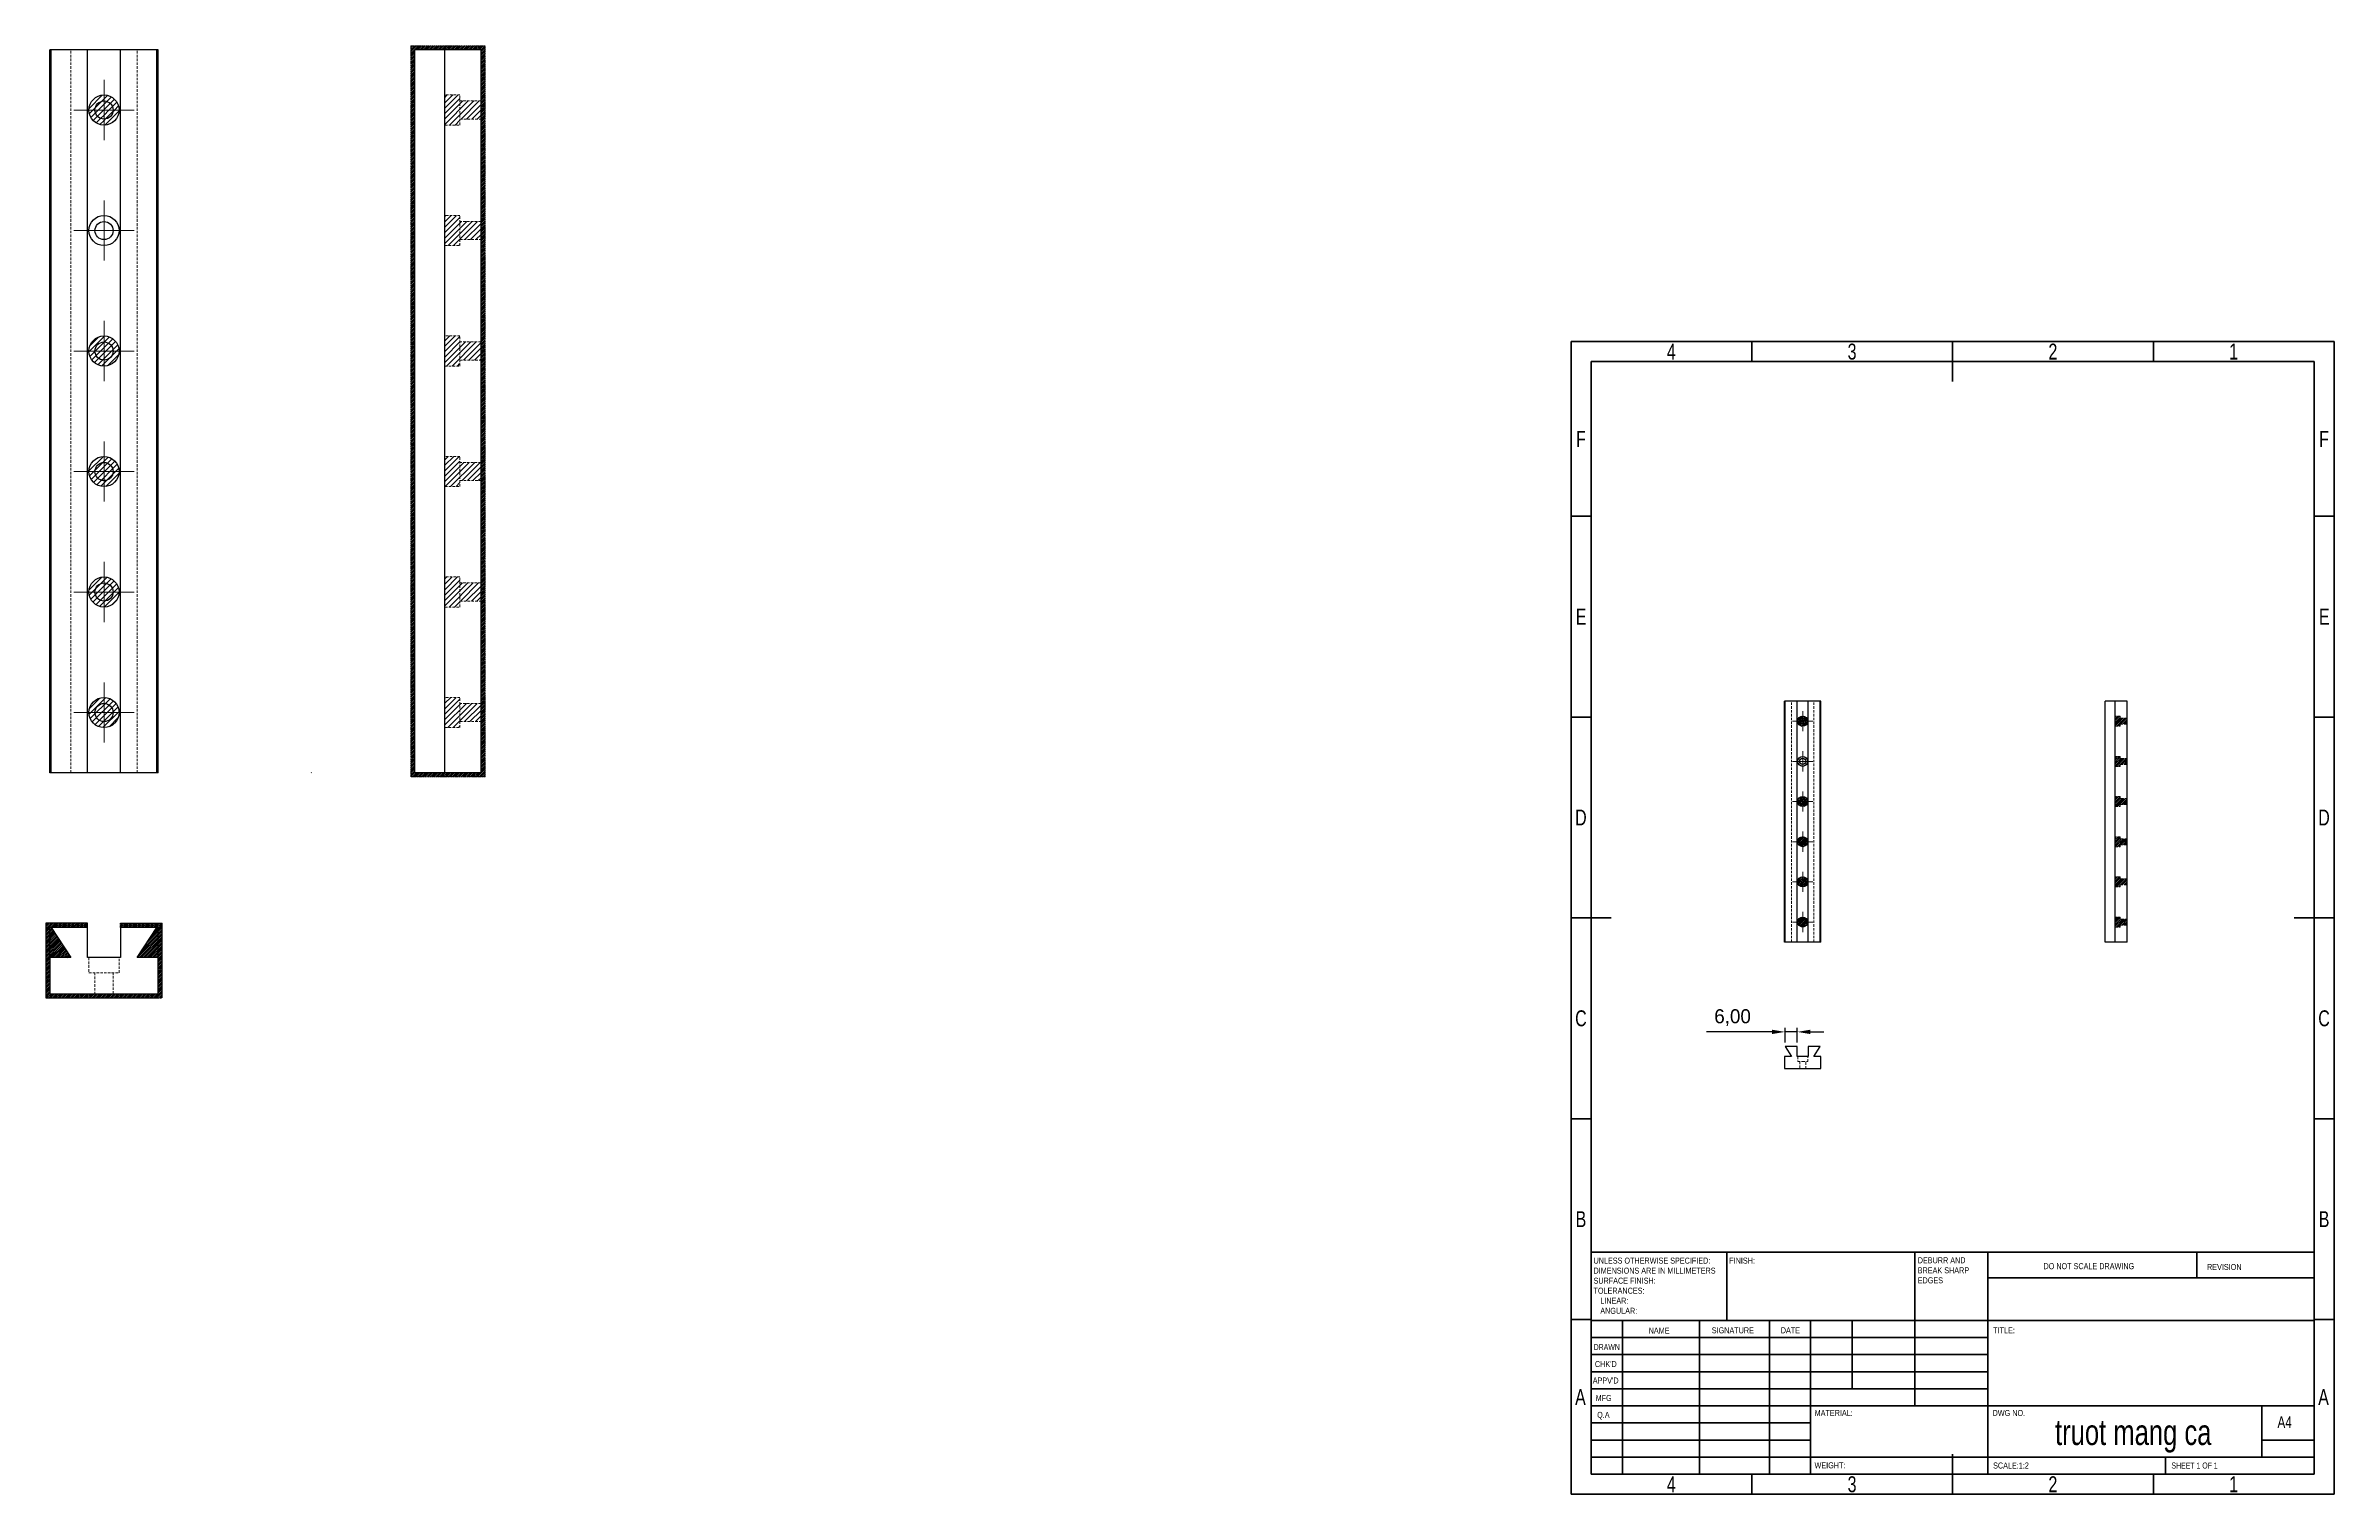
# Model space of a CAD drawing. Header units: millimetres. Extents: x -365 to 205, y 5 to 366.
import ezdxf

# ---------------------------------------------------------------- set-up
doc = ezdxf.new("R2010")
doc.units = ezdxf.units.MM
doc.header["$LTSCALE"] = 0.5
doc.header["$PDSIZE"] = -1
doc.linetypes.add('HIDDEN', pattern=[1.905, 1.27, -0.635])
doc.styles.add('SLDTEXTSTYLE0', font='TXT', dxfattribs={"width": 0.75})
doc.styles.add('SLDTEXTSTYLE1', font='TXT', dxfattribs={"width": 0.686449})
doc.styles.add('SLDTEXTSTYLE2', font='TXT', dxfattribs={"width": 0.6875})
doc.dimstyles.new('ISO-25', dxfattribs={"dimtxt": 2.5, "dimasz": 2.5, "dimexe": 1.25, "dimexo": 0.625, "dimtad": 1, "dimtxsty": 'Standard', "dimcen": 2.5, "dimadec": 0, "dimazin": 0, "dimtfac": 1, "dimtmove": 0, "dimatfit": 3, "dimfxl": 1, "dimarcsym": 0})
pattern_1 = [(45, (-568.2426, -242.758), (-0.6735192, 0.6735192), [])]

# ---------------------------------------------------------------- blocks, each defined once
blk = doc.blocks.new('SW_NOTE_0')
at = {"color": 0, "linetype": 'Continuous', "lineweight": 0, "char_height": 1.5, "attachment_point": 1, "style": 'SLDTEXTSTYLE0'}
for s, insert in [('UNLESS OTHERWISE SPECIFIED:', (0, 1.93)), ('TOLERANCES:', (0, -5.57)), ('SURFACE FINISH:', (0, -3.07)), ('DIMENSIONS ARE IN MILLIMETERS', (0, -0.57)), ('ANGULAR:', (1.69, -10.57)), ('LINEAR:', (1.69, -8.07))]:
    blk.add_mtext(s, dxfattribs=dict(at, insert=insert))
blk = doc.blocks.new('SW_NOTE_1')
at = {"color": 0, "linetype": 'Continuous', "lineweight": 0, "char_height": 1.5, "attachment_point": 1, "style": 'SLDTEXTSTYLE0'}
for s, insert in [('DEBURR AND', (0, 1.93)), ('BREAK SHARP', (0, -0.57)), ('EDGES', (0, -3.07))]:
    blk.add_mtext(s, dxfattribs=dict(at, insert=insert))
blk = doc.blocks.new('SW_CENTERMARKSYMBOL_0')
at = {"color": 0, "linetype": 'Continuous', "lineweight": 0}
for p, q in [((0, 1.25), (0, 2.5)), ((-1.25, 0), (-2.5, 0)), ((0, 0), (-1.25, 0)), ((0, 0), (0, 1.25)), ((0, 0), (0, -1.25)), ((0, 0), (1.25, 0)), ((1.25, 0), (2.5, 0)), ((0, -1.25), (0, -2.5))]:
    blk.add_line(p, q, dxfattribs=at)
blk = doc.blocks.new('SW_CENTERMARKSYMBOL_1')
at = {"color": 0, "linetype": 'Continuous', "lineweight": 0}
for p, q in [((0, 1.25), (0, 2.5)), ((-1.25, 0), (-2.5, 0)), ((0, 0), (-1.25, 0)), ((0, 0), (0, 1.25)), ((0, 0), (0, -1.25)), ((0, 0), (1.25, 0)), ((1.25, 0), (2.5, 0)), ((0, -1.25), (0, -2.5))]:
    blk.add_line(p, q, dxfattribs=at)
blk = doc.blocks.new('SW_CENTERMARKSYMBOL_2')
at = {"color": 0, "linetype": 'Continuous', "lineweight": 0}
for p, q in [((0, 1.25), (0, 2.5)), ((-1.25, 0), (-2.5, 0)), ((0, 0), (-1.25, 0)), ((0, 0), (0, 1.25)), ((0, 0), (0, -1.25)), ((0, 0), (1.25, 0)), ((1.25, 0), (2.5, 0)), ((0, -1.25), (0, -2.5))]:
    blk.add_line(p, q, dxfattribs=at)
blk = doc.blocks.new('SW_CENTERMARKSYMBOL_3')
at = {"color": 0, "linetype": 'Continuous', "lineweight": 0}
for p, q in [((0, 1.25), (0, 2.5)), ((-1.25, 0), (-2.5, 0)), ((0, 0), (-1.25, 0)), ((0, 0), (0, 1.25)), ((0, 0), (0, -1.25)), ((0, 0), (1.25, 0)), ((1.25, 0), (2.5, 0)), ((0, -1.25), (0, -2.5))]:
    blk.add_line(p, q, dxfattribs=at)
blk = doc.blocks.new('SW_CENTERMARKSYMBOL_4')
at = {"color": 0, "linetype": 'Continuous', "lineweight": 0}
for p, q in [((0, 1.25), (0, 2.5)), ((-1.25, 0), (-2.5, 0)), ((0, 0), (-1.25, 0)), ((0, 0), (0, 1.25)), ((0, 0), (0, -1.25)), ((0, 0), (1.25, 0)), ((1.25, 0), (2.5, 0)), ((0, -1.25), (0, -2.5))]:
    blk.add_line(p, q, dxfattribs=at)
blk = doc.blocks.new('SW_CENTERMARKSYMBOL_5')
at = {"color": 0, "linetype": 'Continuous', "lineweight": 0}
for p, q in [((0, 1.25), (0, 2.5)), ((-1.25, 0), (-2.5, 0)), ((0, 0), (-1.25, 0)), ((0, 0), (0, 1.25)), ((0, 0), (0, -1.25)), ((0, 0), (1.25, 0)), ((1.25, 0), (2.5, 0)), ((0, -1.25), (0, -2.5))]:
    blk.add_line(p, q, dxfattribs=at)
blk = doc.blocks.new('SW_CENTERMARKSYMBOL_6')
at = {"color": 0, "linetype": 'Continuous', "lineweight": 0}
for p, q in [((0, 1.25), (0, 2.5)), ((-1.25, 0), (-2.5, 0)), ((0, 0), (-1.25, 0)), ((0, 0), (0, 1.25)), ((0, 0), (0, -1.25)), ((0, 0), (1.25, 0)), ((1.25, 0), (2.5, 0)), ((0, -1.25), (0, -2.5))]:
    blk.add_line(p, q, dxfattribs=at)
blk = doc.blocks.new('SW_CENTERMARKSYMBOL_7')
at = {"color": 0, "linetype": 'Continuous', "lineweight": 0}
for p, q in [((0, 1.25), (0, 2.5)), ((-1.25, 0), (-2.5, 0)), ((0, 0), (-1.25, 0)), ((0, 0), (0, 1.25)), ((0, 0), (0, -1.25)), ((0, 0), (1.25, 0)), ((1.25, 0), (2.5, 0)), ((0, -1.25), (0, -2.5))]:
    blk.add_line(p, q, dxfattribs=at)
blk = doc.blocks.new('SW_CENTERMARKSYMBOL_8')
at = {"color": 0, "linetype": 'Continuous', "lineweight": 0}
for p, q in [((0, 1.25), (0, 2.5)), ((-1.25, 0), (-2.5, 0)), ((0, 0), (-1.25, 0)), ((0, 0), (0, 1.25)), ((0, 0), (0, -1.25)), ((0, 0), (1.25, 0)), ((1.25, 0), (2.5, 0)), ((0, -1.25), (0, -2.5))]:
    blk.add_line(p, q, dxfattribs=at)
blk = doc.blocks.new('SW_CENTERMARKSYMBOL_9')
at = {"color": 0, "linetype": 'Continuous', "lineweight": 0}
for p, q in [((0, 1.25), (0, 2.5)), ((-1.25, 0), (-2.5, 0)), ((0, 0), (-1.25, 0)), ((0, 0), (0, 1.25)), ((0, 0), (0, -1.25)), ((0, 0), (1.25, 0)), ((1.25, 0), (2.5, 0)), ((0, -1.25), (0, -2.5))]:
    blk.add_line(p, q, dxfattribs=at)
blk = doc.blocks.new('SW_CENTERMARKSYMBOL_10')
at = {"color": 0, "linetype": 'Continuous', "lineweight": 0}
for p, q in [((0, 1.25), (0, 2.5)), ((-1.25, 0), (-2.5, 0)), ((0, 0), (-1.25, 0)), ((0, 0), (0, 1.25)), ((0, 0), (0, -1.25)), ((0, 0), (1.25, 0)), ((1.25, 0), (2.5, 0)), ((0, -1.25), (0, -2.5))]:
    blk.add_line(p, q, dxfattribs=at)
blk = doc.blocks.new('SW_CENTERMARKSYMBOL_11')
at = {"color": 0, "linetype": 'Continuous', "lineweight": 0}
for p, q in [((0, 1.25), (0, 2.5)), ((-1.25, 0), (-2.5, 0)), ((0, 0), (-1.25, 0)), ((0, 0), (0, 1.25)), ((0, 0), (0, -1.25)), ((0, 0), (1.25, 0)), ((1.25, 0), (2.5, 0)), ((0, -1.25), (0, -2.5))]:
    blk.add_line(p, q, dxfattribs=at)
blk = doc.blocks.new('*D17')
at = {"color": 0, "lineweight": -2, "ltscale": 0.5, "transparency": 16777216}
for p, q in [((64.99, 120.11), (48.73, 120.11)), ((68.3, 117.47), (68.3, 121.11)), ((71.3, 120.11), (68.3, 120.11)), ((71.3, 117.47), (71.3, 121.11)), ((74.6, 120.11), (77.9, 120.11))]:
    blk.add_line(p, q, dxfattribs=at)
at = {"color": 0, "ltscale": 0.5, "transparency": 16777216}
for points in [[(64.99, 120.66), (64.99, 119.56), (68.3, 120.11)], [(74.6, 120.66), (74.6, 119.56), (71.3, 120.11)]]:
    blk.add_solid(points, dxfattribs=at)
at = {"layer": 'Defpoints', "color": 0, "ltscale": 0.5, "transparency": 16777216}
for p in [(68.3, 120.11), (68.3, 116.47), (71.3, 116.47)]:
    blk.add_point(p, dxfattribs=at)
at = {"color": 0, "ltscale": 0.5, "transparency": 16777216, "insert": (55.21, 123.68), "char_height": 3.5, "attachment_point": 5}
blk.add_mtext('6,00', dxfattribs=at)

msp = doc.modelspace()

# ---------------------------------------------------------------- hatches: boundary and pattern name
at = {"linetype": 'HIDDEN', "ltscale": 0.5}
h = msp.add_hatch(dxfattribs=at)
h.set_pattern_fill('ANSI31', color=256, scale=0.1)
h.paths.add_polyline_path([(-265.3681, 364.626), (-272.8681, 364.626), (-272.8681, 184.626), (-265.3681, 184.626)], flags=0)
h.paths.add_polyline_path([(-255.3681, 365.626), (-273.8681, 365.626), (-273.8681, 183.626), (-255.3681, 183.626)])
h.paths.add_polyline_path([(-272.8681, 364.626), (-265.3681, 364.626), (-256.3681, 364.626), (-256.3681, 184.626), (-265.3681, 184.626), (-272.8681, 184.626)], flags=16)
h.paths.add_polyline_path([(-272.8681, 364.626), (-265.3681, 364.626), (-265.3681, 353.376), (-261.6181, 353.376), (-261.6181, 345.876), (-265.3681, 345.876), (-265.3681, 323.376), (-261.6181, 323.376), (-261.6181, 315.876), (-265.3681, 315.876), (-265.3681, 293.376), (-261.6181, 293.376), (-261.6181, 285.876), (-265.3681, 285.876), (-265.3681, 263.376), (-261.6181, 263.376), (-261.6181, 255.876), (-265.3681, 255.876), (-265.3681, 233.376), (-261.6181, 233.376), (-261.6181, 225.876), (-265.3681, 225.876), (-265.3681, 203.376), (-261.6181, 203.376), (-261.6181, 195.876), (-265.3681, 195.876), (-265.3681, 184.626), (-272.8681, 184.626)], flags=0)
h = msp.add_hatch(dxfattribs=at)
h.set_pattern_fill('ANSI31', color=256, scale=0.3)
h.set_pattern_definition(pattern_1)
h.paths.add_polyline_path([(-350.2288, 261.876, 0.41421356), (-352.4788, 259.626), (-350.2288, 259.626)], flags=17)
h.paths.add_polyline_path([(-350.2288, 261.876), (-350.2288, 259.626), (-347.9788, 259.626, 0.41421356)], flags=17)
h.paths.add_polyline_path([(-347.9788, 259.626), (-350.2288, 259.626), (-350.2288, 257.376, 0.41421356)], flags=17)
h.paths.add_polyline_path([(-350.2288, 259.626), (-352.4788, 259.626, 0.41421356), (-350.2288, 257.376)], flags=17)
h.paths.add_polyline_path([(-350.2288, 261.876), (-350.2288, 263.376, 0.41421356), (-353.9788, 259.626), (-352.4788, 259.626, -0.41421356)])
h.paths.add_polyline_path([(-350.2288, 263.376), (-350.2288, 261.876, -0.41421356), (-347.9788, 259.626), (-346.4788, 259.626, 0.41421356)])
h.paths.add_polyline_path([(-346.4788, 259.626), (-347.9788, 259.626, -0.41421356), (-350.2288, 257.376), (-350.2288, 255.876, 0.41421356)])
h.paths.add_polyline_path([(-352.4788, 259.626), (-353.9788, 259.626, 0.41421356), (-350.2288, 255.876), (-350.2288, 257.376, -0.41421356)])
h.paths.add_polyline_path([(-346.4788, 229.626), (-347.9788, 229.626, -0.41421356), (-350.2288, 227.376), (-350.2288, 225.876, 0.41421356)])
h.paths.add_polyline_path([(-350.2288, 233.376, 0.41421356), (-353.9788, 229.626), (-352.4788, 229.626, -0.41421356), (-350.2288, 231.876)])
h.paths.add_polyline_path([(-350.2288, 231.876, 0.41421356), (-352.4788, 229.626), (-350.2288, 229.626)], flags=17)
h.paths.add_polyline_path([(-350.2288, 231.876), (-350.2288, 229.626), (-347.9788, 229.626, 0.41421356)], flags=17)
h.paths.add_polyline_path([(-350.2288, 233.376), (-350.2288, 231.876, -0.41421356), (-347.9788, 229.626), (-346.4788, 229.626, 0.41421356)])
h.paths.add_polyline_path([(-347.9788, 229.626), (-350.2288, 229.626), (-350.2288, 227.376, 0.41421356)], flags=17)
h.paths.add_polyline_path([(-350.2288, 229.626), (-352.4788, 229.626, 0.41421356), (-350.2288, 227.376)], flags=17)
h.paths.add_polyline_path([(-352.4788, 229.626), (-353.9788, 229.626, 0.41421356), (-350.2288, 225.876), (-350.2288, 227.376, -0.41421356)])
h.paths.add_polyline_path([(-346.4788, 199.626), (-347.9788, 199.626, -0.41421356), (-350.2288, 197.376), (-350.2288, 195.876, 0.41421356)])
h.paths.add_polyline_path([(-347.9788, 199.626), (-350.2288, 199.626), (-350.2288, 197.376, 0.41421356)], flags=17)
h.paths.add_polyline_path([(-350.2288, 201.876, 0.41421356), (-352.4788, 199.626), (-350.2288, 199.626)], flags=17)
h.paths.add_polyline_path([(-350.2288, 201.876), (-350.2288, 203.376, 0.41421356), (-353.9788, 199.626), (-352.4788, 199.626, -0.41421356)])
h.paths.add_polyline_path([(-350.2288, 199.626), (-352.4788, 199.626, 0.41421356), (-350.2288, 197.376)], flags=17)
h.paths.add_polyline_path([(-352.4788, 199.626), (-353.9788, 199.626, 0.41421356), (-350.2288, 195.876), (-350.2288, 197.376, -0.41421356)])
h.paths.add_polyline_path([(-350.2288, 201.876), (-350.2288, 199.626), (-347.9788, 199.626, 0.41421356)], flags=17)
h.paths.add_polyline_path([(-350.2288, 203.376), (-350.2288, 201.876, -0.41421356), (-347.9788, 199.626), (-346.4788, 199.626, 0.41421356)])
h.paths.add_polyline_path([(-346.4788, 349.626, 1), (-353.9788, 349.626, 1)])
h.paths.add_polyline_path([(-352.4788, 349.626, -1), (-347.9788, 349.626, -1)], flags=16)
h.paths.add_polyline_path([(-347.9788, 349.626), (-350.2288, 349.626), (-350.2288, 347.376, 0.41421356)], flags=0)
h.paths.add_polyline_path([(-350.2288, 351.876), (-350.2288, 349.626), (-347.9788, 349.626, 0.41421356)], flags=16)
h.paths.add_polyline_path([(-350.2288, 351.876, 0.41421356), (-352.4788, 349.626), (-350.2288, 349.626)], flags=0)
h.paths.add_polyline_path([(-350.2288, 349.626), (-352.4788, 349.626, 0.41421356), (-350.2288, 347.376)], flags=16)
h.paths.add_polyline_path([(-350.2288, 353.376), (-350.2288, 351.876, -0.41421356), (-347.9788, 349.626), (-346.4788, 349.626, 0.41421356)], flags=17)
h.paths.add_polyline_path([(-352.4788, 349.626), (-353.9788, 349.626, 0.41421356), (-350.2288, 345.876), (-350.2288, 347.376, -0.41421356)], flags=16)
h.paths.add_polyline_path([(-350.2288, 351.876), (-350.2288, 353.376, 0.41421356), (-353.9788, 349.626), (-352.4788, 349.626, -0.41421356)], flags=16)
h.paths.add_polyline_path([(-346.4788, 289.626), (-347.9788, 289.626, -0.41421356), (-350.2288, 287.376), (-350.2288, 285.876, 0.41421356)])
h.paths.add_polyline_path([(-350.2288, 287.376, -0.41421356), (-352.4788, 289.626), (-353.9788, 289.626, 0.41421356), (-350.2288, 285.876)])
h.paths.add_polyline_path([(-350.2288, 291.876), (-350.2288, 293.376, 0.41421356), (-353.9788, 289.626), (-352.4788, 289.626, -0.41421356)])
h.paths.add_polyline_path([(-350.2288, 291.876, 0.41421356), (-352.4788, 289.626), (-350.2288, 289.626)], flags=17)
h.paths.add_polyline_path([(-350.2288, 289.626), (-352.4788, 289.626, 0.41421356), (-350.2288, 287.376)], flags=17)
h.paths.add_polyline_path([(-347.9788, 289.626), (-350.2288, 289.626), (-350.2288, 287.376, 0.41421356)], flags=17)
h.paths.add_polyline_path([(-350.2288, 291.876), (-350.2288, 289.626), (-347.9788, 289.626, 0.41421356)], flags=17)
h.paths.add_polyline_path([(-350.2288, 293.376), (-350.2288, 291.876, -0.41421356), (-347.9788, 289.626), (-346.4788, 289.626, 0.41421356)])
h = msp.add_hatch(dxfattribs=at)
h.set_pattern_fill('ANSI31', color=256, scale=0.3)
h.set_pattern_definition(pattern_1)
h.paths.add_polyline_path([(-350.2288, 353.376), (-350.2288, 351.876, -0.41421356), (-347.9788, 349.626), (-346.4788, 349.626, 0.41421356)])
h.paths.add_polyline_path([(-347.9788, 349.626), (-350.2288, 349.626), (-350.2288, 347.376, 0.41421356)])
h.paths.add_polyline_path([(-350.2288, 351.876), (-350.2288, 353.376, 0.41421356), (-353.9788, 349.626), (-352.4788, 349.626, -0.41421356)])
h.paths.add_polyline_path([(-350.2288, 351.876, 0.41421356), (-352.4788, 349.626), (-350.2288, 349.626)], flags=17)
h.paths.add_polyline_path([(-352.4788, 349.626), (-353.9788, 349.626, 0.41421356), (-350.2288, 345.876), (-350.2288, 347.376, -0.41421356)])
h = msp.add_hatch(dxfattribs=at)
h.set_pattern_fill('ANSI31', color=256, scale=0.3)
h.set_pattern_definition([(45, (-716.7754, -242.758), (-0.6735192, 0.6735192), [])])
h.paths.add_polyline_path([(-261.6181, 203.376), (-265.3681, 203.376), (-265.3681, 195.876), (-261.6181, 195.876)])
h.paths.add_polyline_path([(-256.3681, 201.876), (-261.6181, 201.876), (-261.6181, 197.376), (-256.3681, 197.376)])
h.paths.add_polyline_path([(-261.6181, 233.376), (-265.3681, 233.376), (-265.3681, 225.876), (-261.6181, 225.876)])
h.paths.add_polyline_path([(-256.3681, 231.876), (-261.6181, 231.876), (-261.6181, 227.376), (-256.3681, 227.376)])
h.paths.add_polyline_path([(-261.6181, 263.376), (-265.3681, 263.376), (-265.3681, 255.876), (-261.6181, 255.876)])
h.paths.add_polyline_path([(-256.3681, 261.876), (-261.6181, 261.876), (-261.6181, 257.376), (-256.3681, 257.376)])
h.paths.add_polyline_path([(-261.6181, 293.376), (-265.3681, 293.376), (-265.3681, 285.876), (-261.6181, 285.876)])
h.paths.add_polyline_path([(-256.3681, 291.876), (-261.6181, 291.876), (-261.6181, 287.376), (-256.3681, 287.376)])
h.paths.add_polyline_path([(-256.3681, 321.876), (-261.6181, 321.876), (-261.6181, 317.376), (-256.3681, 317.376)])
h.paths.add_polyline_path([(-261.6181, 323.376), (-265.3681, 323.376), (-265.3681, 315.876), (-261.6181, 315.876)])
h.paths.add_polyline_path([(-261.6181, 353.376), (-265.3681, 353.376), (-265.3681, 345.876), (-261.6181, 345.876)])
h.paths.add_polyline_path([(-256.3681, 351.876), (-261.6181, 351.876), (-261.6181, 347.376), (-256.3681, 347.376)])
h = msp.add_hatch(dxfattribs=at)
h.set_pattern_fill('ANSI31', color=256, scale=0.1)
h.paths.add_polyline_path([(72.6713, 168.2113, 0.41421356), (71.9213, 167.4613), (72.6713, 167.4613)], flags=17)
h.paths.add_polyline_path([(72.6713, 168.2113), (72.6713, 167.4613), (73.4213, 167.4613, 0.41421356)], flags=17)
h.paths.add_polyline_path([(73.4213, 167.4613), (72.6713, 167.4613), (72.6713, 166.7113, 0.41421356)], flags=17)
h.paths.add_polyline_path([(72.6713, 167.4613), (71.9213, 167.4613, 0.41421356), (72.6713, 166.7113)], flags=17)
h.paths.add_polyline_path([(72.6713, 168.2113), (72.6713, 168.7113, 0.41421356), (71.4213, 167.4613), (71.9213, 167.4613, -0.41421356)])
h.paths.add_polyline_path([(72.6713, 168.7113), (72.6713, 168.2113, -0.41421356), (73.4213, 167.4613), (73.9213, 167.4613, 0.41421356)])
h.paths.add_polyline_path([(73.9213, 167.4613), (73.4213, 167.4613, -0.41421356), (72.6713, 166.7113), (72.6713, 166.2113, 0.41421356)])
h.paths.add_polyline_path([(71.9213, 167.4613), (71.4213, 167.4613, 0.41421356), (72.6713, 166.2113), (72.6713, 166.7113, -0.41421356)])
h.paths.add_polyline_path([(73.9213, 157.4613), (73.4213, 157.4613, -0.41421356), (72.6713, 156.7113), (72.6713, 156.2113, 0.41421356)])
h.paths.add_polyline_path([(72.6713, 158.7113, 0.41421356), (71.4213, 157.4613), (71.9213, 157.4613, -0.41421356), (72.6713, 158.2113)])
h.paths.add_polyline_path([(72.6713, 158.2113, 0.41421356), (71.9213, 157.4613), (72.6713, 157.4613)], flags=17)
h.paths.add_polyline_path([(72.6713, 158.2113), (72.6713, 157.4613), (73.4213, 157.4613, 0.41421356)], flags=17)
h.paths.add_polyline_path([(72.6713, 158.7113), (72.6713, 158.2113, -0.41421356), (73.4213, 157.4613), (73.9213, 157.4613, 0.41421356)])
h.paths.add_polyline_path([(73.4213, 157.4613), (72.6713, 157.4613), (72.6713, 156.7113, 0.41421356)], flags=17)
h.paths.add_polyline_path([(72.6713, 157.4613), (71.9213, 157.4613, 0.41421356), (72.6713, 156.7113)], flags=17)
h.paths.add_polyline_path([(71.9213, 157.4613), (71.4213, 157.4613, 0.41421356), (72.6713, 156.2113), (72.6713, 156.7113, -0.41421356)])
h.paths.add_polyline_path([(73.9213, 147.4613), (73.4213, 147.4613, -0.41421356), (72.6713, 146.7113), (72.6713, 146.2113, 0.41421356)])
h.paths.add_polyline_path([(73.4213, 147.4613), (72.6713, 147.4613), (72.6713, 146.7113, 0.41421356)], flags=17)
h.paths.add_polyline_path([(72.6713, 148.2113, 0.41421356), (71.9213, 147.4613), (72.6713, 147.4613)], flags=17)
h.paths.add_polyline_path([(72.6713, 148.2113), (72.6713, 148.7113, 0.41421356), (71.4213, 147.4613), (71.9213, 147.4613, -0.41421356)])
h.paths.add_polyline_path([(72.6713, 147.4613), (71.9213, 147.4613, 0.41421356), (72.6713, 146.7113)], flags=17)
h.paths.add_polyline_path([(71.9213, 147.4613), (71.4213, 147.4613, 0.41421356), (72.6713, 146.2113), (72.6713, 146.7113, -0.41421356)])
h.paths.add_polyline_path([(72.6713, 148.2113), (72.6713, 147.4613), (73.4213, 147.4613, 0.41421356)], flags=17)
h.paths.add_polyline_path([(72.6713, 148.7113), (72.6713, 148.2113, -0.41421356), (73.4213, 147.4613), (73.9213, 147.4613, 0.41421356)])
h.paths.add_polyline_path([(73.9213, 197.4613, 1), (71.4213, 197.4613, 1)])
h.paths.add_polyline_path([(71.9213, 197.4613, -1), (73.4213, 197.4613, -1)], flags=16)
h.paths.add_polyline_path([(73.4213, 197.4613), (72.6713, 197.4613), (72.6713, 196.7113, 0.41421356)], flags=0)
h.paths.add_polyline_path([(72.6713, 198.2113), (72.6713, 197.4613), (73.4213, 197.4613, 0.41421356)], flags=16)
h.paths.add_polyline_path([(72.6713, 198.2113, 0.41421356), (71.9213, 197.4613), (72.6713, 197.4613)], flags=0)
h.paths.add_polyline_path([(72.6713, 197.4613), (71.9213, 197.4613, 0.41421356), (72.6713, 196.7113)], flags=16)
h.paths.add_polyline_path([(72.6713, 198.7113), (72.6713, 198.2113, -0.41421356), (73.4213, 197.4613), (73.9213, 197.4613, 0.41421356)], flags=17)
h.paths.add_polyline_path([(71.9213, 197.4613), (71.4213, 197.4613, 0.41421356), (72.6713, 196.2113), (72.6713, 196.7113, -0.41421356)], flags=16)
h.paths.add_polyline_path([(72.6713, 198.2113), (72.6713, 198.7113, 0.41421356), (71.4213, 197.4613), (71.9213, 197.4613, -0.41421356)], flags=16)
h.paths.add_polyline_path([(73.9213, 177.4613), (73.4213, 177.4613, -0.41421356), (72.6713, 176.7113), (72.6713, 176.2113, 0.41421356)])
h.paths.add_polyline_path([(72.6713, 176.7113, -0.41421356), (71.9213, 177.4613), (71.4213, 177.4613, 0.41421356), (72.6713, 176.2113)])
h.paths.add_polyline_path([(72.6713, 178.2113), (72.6713, 178.7113, 0.41421356), (71.4213, 177.4613), (71.9213, 177.4613, -0.41421356)])
h.paths.add_polyline_path([(72.6713, 178.2113, 0.41421356), (71.9213, 177.4613), (72.6713, 177.4613)], flags=17)
h.paths.add_polyline_path([(72.6713, 177.4613), (71.9213, 177.4613, 0.41421356), (72.6713, 176.7113)], flags=17)
h.paths.add_polyline_path([(73.4213, 177.4613), (72.6713, 177.4613), (72.6713, 176.7113, 0.41421356)], flags=17)
h.paths.add_polyline_path([(72.6713, 178.2113), (72.6713, 177.4613), (73.4213, 177.4613, 0.41421356)], flags=17)
h.paths.add_polyline_path([(72.6713, 178.7113), (72.6713, 178.2113, -0.41421356), (73.4213, 177.4613), (73.9213, 177.4613, 0.41421356)])
h = msp.add_hatch(dxfattribs=at)
h.set_pattern_fill('ANSI31', color=256, scale=0.1)
h.paths.add_polyline_path([(72.6713, 198.7113), (72.6713, 198.2113, -0.41421356), (73.4213, 197.4613), (73.9213, 197.4613, 0.41421356)])
h.paths.add_polyline_path([(73.4213, 197.4613), (72.6713, 197.4613), (72.6713, 196.7113, 0.41421356)])
h.paths.add_polyline_path([(72.6713, 198.2113), (72.6713, 198.7113, 0.41421356), (71.4213, 197.4613), (71.9213, 197.4613, -0.41421356)])
h.paths.add_polyline_path([(72.6713, 198.2113, 0.41421356), (71.9213, 197.4613), (72.6713, 197.4613)], flags=17)
h.paths.add_polyline_path([(71.9213, 197.4613), (71.4213, 197.4613, 0.41421356), (72.6713, 196.2113), (72.6713, 196.7113, -0.41421356)])
h = msp.add_hatch(dxfattribs=at)
h.set_pattern_fill('ANSI31', color=256, scale=0.1)
h.paths.add_polyline_path([(151.7191, 148.7113), (150.4691, 148.7113), (150.4691, 146.2113), (151.7191, 146.2113)])
h.paths.add_polyline_path([(153.4691, 148.2113), (151.7191, 148.2113), (151.7191, 146.7113), (153.4691, 146.7113)])
h.paths.add_polyline_path([(151.7191, 158.7113), (150.4691, 158.7113), (150.4691, 156.2113), (151.7191, 156.2113)])
h.paths.add_polyline_path([(153.4691, 158.2113), (151.7191, 158.2113), (151.7191, 156.7113), (153.4691, 156.7113)])
h.paths.add_polyline_path([(151.7191, 168.7113), (150.4691, 168.7113), (150.4691, 166.2113), (151.7191, 166.2113)])
h.paths.add_polyline_path([(153.4691, 168.2113), (151.7191, 168.2113), (151.7191, 166.7113), (153.4691, 166.7113)])
h.paths.add_polyline_path([(151.7191, 178.7113), (150.4691, 178.7113), (150.4691, 176.2113), (151.7191, 176.2113)])
h.paths.add_polyline_path([(153.4691, 178.2113), (151.7191, 178.2113), (151.7191, 176.7113), (153.4691, 176.7113)])
h.paths.add_polyline_path([(153.4691, 188.2113), (151.7191, 188.2113), (151.7191, 186.7113), (153.4691, 186.7113)])
h.paths.add_polyline_path([(151.7191, 188.7113), (150.4691, 188.7113), (150.4691, 186.2113), (151.7191, 186.2113)])
h.paths.add_polyline_path([(151.7191, 198.7113), (150.4691, 198.7113), (150.4691, 196.2113), (151.7191, 196.2113)])
h.paths.add_polyline_path([(153.4691, 198.2113), (151.7191, 198.2113), (151.7191, 196.7113), (153.4691, 196.7113)])
h = msp.add_hatch(dxfattribs=at)
h.set_pattern_fill('ANSI31', color=256, scale=0.1)
h.paths.add_polyline_path([(-363.3538, 146.0917), (-363.7288, 146.0917), (-363.7288, 138.5917), (-358.4788, 138.5917)], flags=17)
h.paths.add_polyline_path([(-336.7288, 146.0917), (-337.1038, 146.0917), (-341.9788, 138.5917), (-336.7288, 138.5917)], flags=17)
h.paths.add_polyline_path([(-335.7288, 147.2065), (-346.1038, 147.2065), (-346.1038, 146.0917), (-337.1038, 146.0917), (-336.7288, 146.0917), (-336.7288, 138.5917), (-336.7288, 129.5917), (-363.7288, 129.5917), (-363.7288, 138.5917), (-363.7288, 146.0917), (-363.3538, 146.0917), (-354.3538, 146.0917), (-354.3538, 147.2065), (-363.7288, 147.2065), (-364.7288, 147.2065), (-364.7288, 129.5917), (-364.7288, 128.5878), (-336.7288, 128.5878), (-335.7288, 128.5878)])

# ---------------------------------------------------------------- linework, layer by layer
for p, q in [((-273.8681, 365.626), (-255.3681, 365.626)), ((-273.8681, 365.626), (-273.8681, 183.626)), ((-255.3681, 183.626), (-255.3681, 365.626)), ((-255.3681, 183.626), (-273.8681, 183.626)), ((-346.1038, 146.0917), (-346.1038, 147.2065)), ((-336.7288, 128.5878), (-335.7288, 128.5878))]:
    msp.add_line(p, q, dxfattribs=at)
at = {"color": 7, "linetype": 'Continuous', "lineweight": 25}
for p, q in [((-363.7288, 184.626), (-363.7288, 364.626)), ((-363.3538, 364.626), (-363.7288, 364.626)), ((-354.3538, 364.626), (-363.3538, 364.626)), ((-363.3538, 184.626), (-363.3538, 364.626)), ((-354.3538, 184.626), (-354.3538, 364.626)), ((-346.1038, 364.626), (-354.3538, 364.626)), ((-346.1038, 184.626), (-346.1038, 364.626)), ((-337.1038, 364.626), (-346.1038, 364.626)), ((-337.1038, 184.626), (-337.1038, 364.626)), ((-336.7288, 364.626), (-337.1038, 364.626)), ((-336.7288, 184.626), (-336.7288, 364.626)), ((-272.8681, 184.626), (-272.8681, 364.626)), ((-265.3681, 364.626), (-272.8681, 364.626)), ((-265.3681, 184.626), (-265.3681, 364.626)), ((-256.3681, 364.626), (-265.3681, 364.626)), ((-256.3681, 184.626), (-256.3681, 364.626)), ((68.1713, 142.4613), (68.1713, 202.4613)), ((68.2963, 202.4613), (68.1713, 202.4613)), ((71.2963, 202.4613), (68.2963, 202.4613)), ((68.2963, 142.4613), (68.2963, 202.4613)), ((71.2963, 142.4613), (71.2963, 202.4613)), ((74.0463, 202.4613), (71.2963, 202.4613)), ((74.0463, 142.4613), (74.0463, 202.4613)), ((77.0463, 202.4613), (74.0463, 202.4613)), ((77.0463, 142.4613), (77.0463, 202.4613)), ((77.1713, 202.4613), (77.0463, 202.4613)), ((77.1713, 142.4613), (77.1713, 202.4613)), ((147.9691, 142.4613), (147.9691, 202.4613)), ((150.4691, 202.4613), (147.9691, 202.4613)), ((150.4691, 142.4613), (150.4691, 202.4613)), ((153.4691, 202.4613), (150.4691, 202.4613)), ((153.4691, 142.4613), (153.4691, 202.4613)), ((-363.3538, 184.626), (-363.7288, 184.626)), ((-354.3538, 184.626), (-363.3538, 184.626)), ((-346.1038, 184.626), (-354.3538, 184.626)), ((-337.1038, 184.626), (-346.1038, 184.626)), ((-336.7288, 184.626), (-337.1038, 184.626)), ((-265.3681, 184.626), (-272.8681, 184.626)), ((-256.3681, 184.626), (-265.3681, 184.626)), ((-354.3538, 146.0917), (-363.3538, 146.0917)), ((-363.3538, 146.0917), (-358.4788, 138.5917)), ((-354.3538, 138.5917), (-354.3538, 146.0917)), ((-346.1038, 146.0917), (-346.1038, 138.5917)), ((-337.1038, 146.0917), (-346.1038, 146.0917)), ((-341.9788, 138.5917), (-337.1038, 146.0917)), ((68.2963, 142.4613), (68.1713, 142.4613)), ((71.2963, 142.4613), (68.2963, 142.4613)), ((74.0463, 142.4613), (71.2963, 142.4613)), ((77.0463, 142.4613), (74.0463, 142.4613)), ((77.1713, 142.4613), (77.0463, 142.4613)), ((150.4691, 142.4613), (147.9691, 142.4613)), ((153.4691, 142.4613), (150.4691, 142.4613)), ((-363.7288, 138.5917), (-363.7288, 129.5917)), ((-358.4788, 138.5917), (-363.7288, 138.5917)), ((-346.1038, 138.5917), (-354.3538, 138.5917)), ((-336.7288, 138.5917), (-341.9788, 138.5917)), ((-336.7288, 129.5917), (-336.7288, 138.5917)), ((-363.7288, 129.5917), (-336.7288, 129.5917)), ((68.1713, 113.9743), (68.1713, 110.9743)), ((69.9213, 113.9743), (68.1713, 113.9743)), ((71.2963, 116.4743), (68.2963, 116.4743)), ((68.2963, 116.4743), (69.9213, 113.9743)), ((71.2963, 113.9743), (71.2963, 116.4743)), ((74.0463, 113.9743), (71.2963, 113.9743)), ((74.0463, 116.4743), (74.0463, 113.9743)), ((77.0463, 116.4743), (74.0463, 116.4743)), ((75.4213, 113.9743), (77.0463, 116.4743)), ((77.1713, 113.9743), (75.4213, 113.9743)), ((77.1713, 110.9743), (77.1713, 113.9743)), ((68.1713, 110.9743), (77.1713, 110.9743))]:
    msp.add_line(p, q, dxfattribs=at)
at = {"color": 7, "linetype": 'HIDDEN', "lineweight": 18}
for p, q in [((-358.4788, 184.626), (-358.4788, 364.626)), ((-341.9788, 184.626), (-341.9788, 364.626)), ((-261.6181, 353.376), (-265.3681, 353.376)), ((-261.6181, 345.876), (-261.6181, 353.376)), ((-256.3681, 351.876), (-261.6181, 351.876)), ((-265.3681, 345.876), (-261.6181, 345.876)), ((-261.6181, 347.376), (-256.3681, 347.376)), ((-261.6181, 323.376), (-265.3681, 323.376)), ((-261.6181, 315.876), (-261.6181, 323.376)), ((-256.3681, 321.876), (-261.6181, 321.876)), ((-265.3681, 315.876), (-261.6181, 315.876)), ((-261.6181, 317.376), (-256.3681, 317.376)), ((-261.6181, 293.376), (-265.3681, 293.376)), ((-261.6181, 285.876), (-261.6181, 293.376)), ((-256.3681, 291.876), (-261.6181, 291.876)), ((-265.3681, 285.876), (-261.6181, 285.876)), ((-261.6181, 287.376), (-256.3681, 287.376)), ((-261.6181, 263.376), (-265.3681, 263.376)), ((-261.6181, 255.876), (-261.6181, 263.376)), ((-256.3681, 261.876), (-261.6181, 261.876)), ((-261.6181, 257.376), (-256.3681, 257.376)), ((-265.3681, 255.876), (-261.6181, 255.876)), ((-261.6181, 233.376), (-265.3681, 233.376)), ((-261.6181, 225.876), (-261.6181, 233.376)), ((-256.3681, 231.876), (-261.6181, 231.876)), ((-265.3681, 225.876), (-261.6181, 225.876)), ((-261.6181, 227.376), (-256.3681, 227.376)), ((-261.6181, 203.376), (-265.3681, 203.376)), ((-261.6181, 195.876), (-261.6181, 203.376)), ((-256.3681, 201.876), (-261.6181, 201.876)), ((69.9213, 142.4613), (69.9213, 202.4613)), ((75.4213, 142.4613), (75.4213, 202.4613)), ((-265.3681, 195.876), (-261.6181, 195.876)), ((-261.6181, 197.376), (-256.3681, 197.376)), ((151.7191, 198.7113), (150.4691, 198.7113)), ((150.4691, 196.2113), (151.7191, 196.2113)), ((151.7191, 196.2113), (151.7191, 198.7113)), ((153.4691, 198.2113), (151.7191, 198.2113)), ((151.7191, 196.7113), (153.4691, 196.7113)), ((151.7191, 188.7113), (150.4691, 188.7113)), ((151.7191, 186.2113), (151.7191, 188.7113)), ((153.4691, 188.2113), (151.7191, 188.2113)), ((150.4691, 186.2113), (151.7191, 186.2113)), ((151.7191, 186.7113), (153.4691, 186.7113)), ((151.7191, 178.7113), (150.4691, 178.7113)), ((151.7191, 176.2113), (151.7191, 178.7113)), ((153.4691, 178.2113), (151.7191, 178.2113)), ((151.7191, 176.7113), (153.4691, 176.7113)), ((150.4691, 176.2113), (151.7191, 176.2113)), ((151.7191, 168.7113), (150.4691, 168.7113)), ((150.4691, 166.2113), (151.7191, 166.2113)), ((151.7191, 166.2113), (151.7191, 168.7113)), ((153.4691, 168.2113), (151.7191, 168.2113)), ((151.7191, 166.7113), (153.4691, 166.7113)), ((151.7191, 158.7113), (150.4691, 158.7113)), ((150.4691, 156.2113), (151.7191, 156.2113)), ((151.7191, 156.2113), (151.7191, 158.7113)), ((153.4691, 158.2113), (151.7191, 158.2113)), ((151.7191, 156.7113), (153.4691, 156.7113)), ((151.7191, 148.7113), (150.4691, 148.7113)), ((151.7191, 146.2113), (151.7191, 148.7113)), ((153.4691, 148.2113), (151.7191, 148.2113)), ((150.4691, 146.2113), (151.7191, 146.2113)), ((151.7191, 146.7113), (153.4691, 146.7113)), ((-353.9788, 138.5917), (-353.9788, 134.8417)), ((-346.4788, 134.8417), (-346.4788, 138.5917)), ((-353.9788, 134.8417), (-350.2288, 134.8417)), ((-352.4788, 134.8417), (-352.4788, 129.5917)), ((-350.2288, 134.8417), (-346.4788, 134.8417)), ((-347.9788, 129.5917), (-347.9788, 134.8417)), ((71.4213, 113.9743), (71.4213, 112.7243)), ((73.9213, 112.7243), (73.9213, 113.9743)), ((71.4213, 112.7243), (72.6713, 112.7243)), ((71.9213, 112.7243), (71.9213, 110.9743)), ((72.6713, 112.7243), (73.9213, 112.7243)), ((73.4213, 110.9743), (73.4213, 112.7243))]:
    msp.add_line(p, q, dxfattribs=at)
at = {"color": 7, "linetype": 'Continuous', "lineweight": 70}
for p, q in [((15, 5), (15, 292)), ((15, 292), (205, 292)), ((205, 292), (205, 5)), ((20, 10), (20, 287)), ((20, 287), (200, 287)), ((200, 287), (200, 10)), ((200, 10), (20, 10)), ((205, 5), (15, 5))]:
    msp.add_line(p, q, dxfattribs=at)
at = {"color": 7, "linetype": 'Continuous', "lineweight": 35}
for p, q in [((60, 287), (60, 292)), ((110, 292), (110, 282)), ((110, 287), (110, 292)), ((160, 287), (160, 292)), ((20, 248.5), (15, 248.5)), ((200, 248.5), (205, 248.5)), ((20, 198.5), (15, 198.5)), ((200, 198.5), (205, 198.5)), ((15, 148.5), (25, 148.5)), ((20, 148.5), (15, 148.5)), ((205, 148.5), (195, 148.5)), ((200, 148.5), (205, 148.5)), ((20, 98.5), (15, 98.5)), ((200, 98.5), (205, 98.5)), ((20, 48.5), (15, 48.5)), ((200, 48.5), (205, 48.5)), ((110, 5), (110, 15)), ((60, 10), (60, 5)), ((110, 10), (110, 5)), ((160, 10), (160, 5))]:
    msp.add_line(p, q, dxfattribs=at)
at = {"linetype": 'Continuous', "ltscale": 0.5}
msp.add_line((-298.6968, 184.626), (-298.6095, 184.7132), dxfattribs=at)
at = {"ltscale": 0.5}
for p, q in [((-363.7288, 147.2065), (-364.7288, 147.2065)), ((-364.7288, 147.2065), (-364.7288, 129.5917)), ((-354.3538, 147.2065), (-363.7288, 147.2065)), ((-363.7288, 138.5917), (-363.7288, 146.0917)), ((-363.3538, 146.0917), (-363.7288, 146.0917)), ((-354.3538, 146.0917), (-354.3538, 147.2065)), ((-346.1038, 147.2065), (-335.7288, 147.2065)), ((-337.1038, 146.0917), (-336.7288, 146.0917)), ((-336.7288, 138.5917), (-336.7288, 146.0917)), ((-335.7288, 128.5878), (-335.7288, 147.2065)), ((-364.7288, 129.5917), (-364.7288, 128.5878)), ((-364.7288, 128.5878), (-336.7288, 128.5878))]:
    msp.add_line(p, q, dxfattribs=at)
at = {"color": 7, "linetype": 'Continuous', "lineweight": 50}
for p, q in [((20, 65.25), (200, 65.25)), ((20, 65.25), (20, 10)), ((53.8, 48.25), (53.8, 65.25)), ((100.6, 65.25), (100.6, 27)), ((118.8, 65.25), (118.8, 10)), ((170.8, 58.875), (170.8, 65.25)), ((200, 58.875), (118.8, 58.875)), ((200, 48.25), (20, 48.25)), ((27.8, 48.25), (27.8, 10)), ((46.991, 48.25), (46.991, 10)), ((64.3989, 48.25), (64.3989, 10)), ((74.6, 10), (74.6, 48.25)), ((85, 31.25), (85, 48.25)), ((118.8, 44), (20, 44)), ((118.8, 39.75), (20, 39.75)), ((118.8, 35.5), (20, 35.5)), ((118.8, 31.25), (20, 31.25)), ((74.6, 27), (20, 27)), ((74.6, 27), (200, 27)), ((187, 14.25), (187, 27)), ((74.6, 22.7499), (20, 22.7499)), ((74.6, 18.5), (20, 18.5)), ((200, 18.5), (187, 18.5)), ((20, 14.25), (200, 14.25)), ((163, 10), (163, 14.25))]:
    msp.add_line(p, q, dxfattribs=at)
at = {"color": 7, "linetype": 'Continuous', "lineweight": 25}
for centre, radius in [((-350.2288, 349.626), 3.75), ((-350.2288, 349.626), 2.25), ((-350.2288, 319.626), 3.75), ((-350.2288, 319.626), 2.25), ((-350.2288, 289.626), 3.75), ((-350.2288, 289.626), 2.25), ((-350.2288, 259.626), 3.75), ((-350.2288, 259.626), 2.25), ((-350.2288, 229.626), 3.75), ((-350.2288, 229.626), 2.25), ((-350.2288, 199.626), 3.75), ((-350.2288, 199.626), 2.25), ((72.6713, 197.4613), 1.25), ((72.6713, 197.4613), 0.75), ((72.6713, 187.4613), 1.25), ((72.6713, 187.4613), 0.75), ((72.6713, 177.4613), 1.25), ((72.6713, 177.4613), 0.75), ((72.6713, 167.4613), 1.25), ((72.6713, 167.4613), 0.75), ((72.6713, 157.4613), 1.25), ((72.6713, 157.4613), 0.75), ((72.6713, 147.4613), 1.25), ((72.6713, 147.4613), 0.75)]:
    msp.add_circle(centre, radius, dxfattribs=at)

# ---------------------------------------------------------------- block references
at = {"color": 7, "linetype": 'Continuous', "lineweight": 0, "xscale": 3, "yscale": 3, "zscale": 3}
for name, p in [('SW_CENTERMARKSYMBOL_0', (-350.2288, 349.626)), ('SW_CENTERMARKSYMBOL_6', (-350.2288, 349.626)), ('SW_CENTERMARKSYMBOL_5', (-350.2288, 319.626)), ('SW_CENTERMARKSYMBOL_11', (-350.2288, 319.626)), ('SW_CENTERMARKSYMBOL_4', (-350.2288, 289.626)), ('SW_CENTERMARKSYMBOL_10', (-350.2288, 289.626)), ('SW_CENTERMARKSYMBOL_3', (-350.2288, 259.626)), ('SW_CENTERMARKSYMBOL_9', (-350.2288, 259.626)), ('SW_CENTERMARKSYMBOL_2', (-350.2288, 229.626)), ('SW_CENTERMARKSYMBOL_8', (-350.2288, 229.626)), ('SW_CENTERMARKSYMBOL_1', (-350.2288, 199.626)), ('SW_CENTERMARKSYMBOL_7', (-350.2288, 199.626))]:
    msp.add_blockref(name, p, dxfattribs=at)
at = {"color": 7, "linetype": 'Continuous', "lineweight": 0}
for name, p in [('SW_CENTERMARKSYMBOL_0', (72.6713, 197.4613)), ('SW_CENTERMARKSYMBOL_6', (72.6713, 197.4613)), ('SW_CENTERMARKSYMBOL_5', (72.6713, 187.4613)), ('SW_CENTERMARKSYMBOL_11', (72.6713, 187.4613)), ('SW_CENTERMARKSYMBOL_4', (72.6713, 177.4613)), ('SW_CENTERMARKSYMBOL_10', (72.6713, 177.4613)), ('SW_CENTERMARKSYMBOL_3', (72.6713, 167.4613)), ('SW_CENTERMARKSYMBOL_9', (72.6713, 167.4613)), ('SW_CENTERMARKSYMBOL_2', (72.6713, 157.4613)), ('SW_CENTERMARKSYMBOL_8', (72.6713, 157.4613)), ('SW_CENTERMARKSYMBOL_1', (72.6713, 147.4613)), ('SW_CENTERMARKSYMBOL_7', (72.6713, 147.4613)), ('SW_NOTE_0', (20.5937, 61.9874)), ('SW_NOTE_1', (101.3092, 62.0695))]:
    msp.add_blockref(name, p, dxfattribs=at)

# ---------------------------------------------------------------- texts
for s, insert, char_height, attachment_point, style in [('4', (39.96, 291.4739), 3.9688, 2, 'SLDTEXTSTYLE0'), ('3', (84.96, 291.4739), 3.9688, 2, 'SLDTEXTSTYLE0'), ('2', (134.96, 291.4739), 3.9688, 2, 'SLDTEXTSTYLE0'), ('1', (179.96, 291.4739), 3.9688, 2, 'SLDTEXTSTYLE0'), ('F', (17.4577, 269.7239), 3.9688, 2, 'SLDTEXTSTYLE0'), ('F', (202.4577, 269.7239), 3.9688, 2, 'SLDTEXTSTYLE0'), ('E', (17.5078, 225.4739), 3.9688, 2, 'SLDTEXTSTYLE0'), ('E', (202.5078, 225.4739), 3.9688, 2, 'SLDTEXTSTYLE0'), ('D', (17.4527, 175.4739), 3.9688, 2, 'SLDTEXTSTYLE0'), ('D', (202.4527, 175.4739), 3.9688, 2, 'SLDTEXTSTYLE0'), ('C', (17.4587, 125.4739), 3.9688, 2, 'SLDTEXTSTYLE0'), ('C', (202.4587, 125.4739), 3.9688, 2, 'SLDTEXTSTYLE0'), ('B', (17.4706, 75.4739), 3.9688, 2, 'SLDTEXTSTYLE0'), ('B', (202.4706, 75.4739), 3.9688, 2, 'SLDTEXTSTYLE0'), ('FINISH:', (54.3713, 63.9193), 1.5, 1, 'SLDTEXTSTYLE0'), ('DO NOT SCALE DRAWING', (132.6146, 62.533), 1.5, 1, 'SLDTEXTSTYLE0'), ('REVISION', (173.3276, 62.3349), 1.5, 1, 'SLDTEXTSTYLE0'), ('NAME', (34.3222, 46.5015), 1.5, 1, 'SLDTEXTSTYLE0'), ('SIGNATURE', (50.0336, 46.5618), 1.5, 1, 'SLDTEXTSTYLE0'), ('DATE', (67.2147, 46.5762), 1.5, 1, 'SLDTEXTSTYLE0'), ('TITLE:', (120.0902, 46.5762), 1.5, 1, 'SLDTEXTSTYLE0'), ('DRAWN', (20.6434, 42.3848), 1.5, 1, 'SLDTEXTSTYLE1'), ("CHK'D", (20.9392, 38.1619), 1.5, 1, 'SLDTEXTSTYLE0'), ('A', (17.3397, 31.1677), 3.9688, 2, 'SLDTEXTSTYLE0'), ("APPV'D", (20.4017, 34.0659), 1.5, 1, 'SLDTEXTSTYLE0'), ('MFG', (21.124, 29.7158), 1.5, 1, 'SLDTEXTSTYLE0'), ('A', (202.3397, 31.1677), 3.9688, 2, 'SLDTEXTSTYLE0'), ('Q.A', (21.509, 25.5047), 1.5, 1, 'SLDTEXTSTYLE0'), ('MATERIAL:', (75.6459, 25.9861), 1.5, 1, 'SLDTEXTSTYLE0'), ('DWG NO.', (119.953, 25.9861), 1.5, 1, 'SLDTEXTSTYLE0'), ('truot mang ca', (154.9607, 23.6069), 6.35, 2, 'SLDTEXTSTYLE0'), ('A4', (190.8712, 24.4064), 2.91042, 1, 'SLDTEXTSTYLE0'), ('WEIGHT:', (75.6178, 12.9493), 1.4986, 1, 'SLDTEXTSTYLE0'), ('SCALE:1:2', (120.074, 12.9001), 1.5, 1, 'SLDTEXTSTYLE0'), ('SHEET 1 OF 1', (164.4783, 12.9001), 1.5, 1, 'SLDTEXTSTYLE2'), ('4', (39.96, 9.4739), 3.9688, 2, 'SLDTEXTSTYLE0'), ('3', (84.96, 9.4739), 3.9688, 2, 'SLDTEXTSTYLE0'), ('2', (134.96, 9.4739), 3.9688, 2, 'SLDTEXTSTYLE0'), ('1', (179.96, 9.4739), 3.9688, 2, 'SLDTEXTSTYLE0')]:
    msp.add_mtext(s, dxfattribs=dict(at, insert=insert, char_height=char_height, attachment_point=attachment_point, style=style))

# ---------------------------------------------------------------- dimensions: what is measured, and where the dimension line sits
at = {"ltscale": 0.5}
dim = msp.add_linear_dim(base=(68.2963, 120.1119), p1=(71.2963, 116.4743), p2=(68.2963, 116.4743), dimstyle='ISO-25', override={"dimtxt": 3.5, "dimasz": 3.302, "dimexe": 1, "dimexo": 1, "dimgap": 1.524, "dimtih": 1, "dimtoh": 1, "dimlfac": 2, "dimzin": 0, "dimadec": 2, "dimtzin": 0}, dxfattribs=at)
dim.commit()
dim.dimension.update_dxf_attribs({"geometry": '*D17', "text_midpoint": (55.2099, 123.6775)})

doc.saveas('drawing.dxf')
